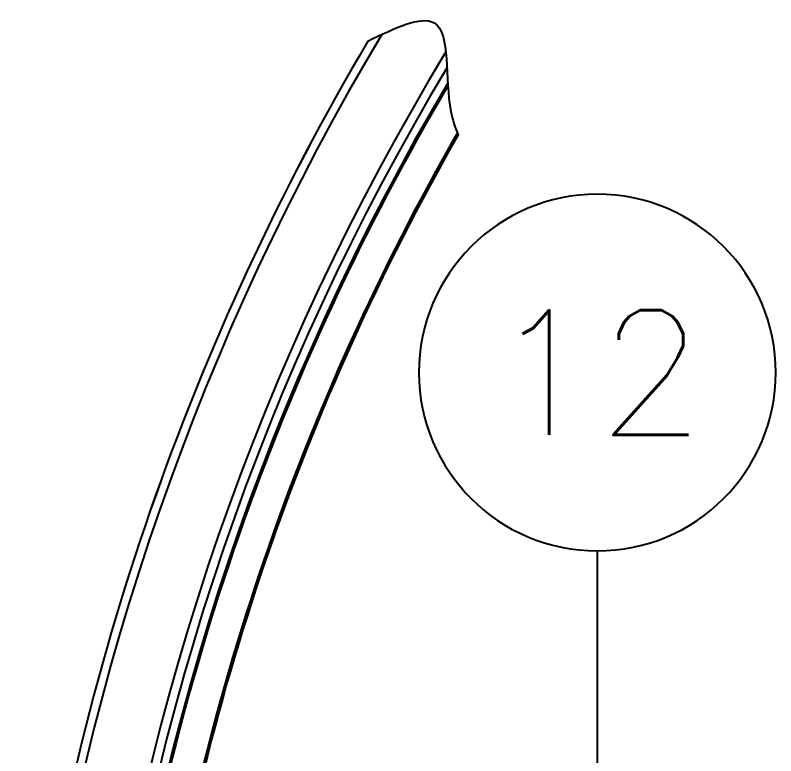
# Model space of a CAD drawing. Header units: metres. Extents: x 0 to 21025, y 0 to 14850.
# Drawn here: x 5877 to 6410, y 9517 to 10036 of the extents above; entities that cross this region are included whole.
import ezdxf
from ezdxf.enums import TextEntityAlignment as Align

# ---------------------------------------------------------------- set-up
doc = ezdxf.new("R2010")
doc.units = ezdxf.units.M
doc.header["$LTSCALE"] = 25
for name, color, linetype in [('GSB', 7, 'Continuous'), ('SDM', 7, 'Continuous'), ('SL1', 8, 'Continuous')]:
    doc.layers.add(name, color=color, linetype=linetype)
doc.styles.add('R140', font='simplex.shx', dxfattribs={"height": 3.5})
doc.styles.add('ROMANS', font='ROMANS.SHX')
doc.dimstyles.new('25___1-25', dxfattribs={"dimscale": 25, "dimtxt": 2.5, "dimasz": 2, "dimexe": 1.5, "dimexo": 1, "dimgap": 0.5, "dimtad": 1, "dimzin": 12, "dimtxsty": 'ROMANS', "dimcen": 0, "dimclrd": 256, "dimclre": 256, "dimclrt": 3, "dimazin": 3, "dimtfac": 1, "dimtmove": 0, "dimatfit": 0, "dimfxl": 1, "dimlwd": -1, "dimlwe": -1, "dimarcsym": 0})

# ---------------------------------------------------------------- blocks, each defined once
blk = doc.blocks.new('INDICACAO_EIXO')
at = {"layer": 'GSB', "color": 3}
blk.add_circle((0, 0), 5, dxfattribs=at)

msp = doc.modelspace()

# ---------------------------------------------------------------- linework, layer by layer
at = {"layer": 'SDM'}
msp.add_open_spline([(6124.11, 10018.165), (6142.834, 10027.231), (6186.055, 10048.157), (6176.464, 9983.493), (6185.188, 9957.52), (6187.35, 9952.488)], degree=3, knots=[0, 0, 0, 0, 48.1962845, 111.2491207, 127.711484, 127.711484, 127.711484, 127.711484], dxfattribs=at)
at = {"layer": 'SL1'}
for radius, start, end in [(1815.5, 149.15062, 195.405213), (1821.509, 149.434444, 172.2934), (1821.5, 149.434005, 172.293361), (1770.7, 148.748969, 196.991383), (1764.35, 149.040337, 197.163636), (1758.35, 149.333401, 197.2484), (1758, 149.350397, 172.013208), (1758, 149.350395, 172.013208), (1757.277, 149.385333, 172.093727), (1735, 150.210959, 171.906626), (1733.83, 150.240526, 171.901129)]:
    msp.add_arc((7692.517, 9091.884), radius, start, end, dxfattribs=at)

# ---------------------------------------------------------------- block references
at = {"layer": 'GSB'}
ref = msp.add_blockref('INDICACAO_EIXO', (6284.85, 9785.758), dxfattribs=dict(at, xscale=-24.99999999999972, yscale=24.99999999999972, zscale=24.99999999999972, rotation=180))
ref.add_attrib('EIXO', '12', dxfattribs={"color": 4, "height": 87.5, "style": 'R140'}).set_placement((6284.85, 9785.758), align=Align.MIDDLE_CENTER)

# ---------------------------------------------------------------- leaders
at = {"layer": 'SDM'}
msp.add_leader([(6284.916, 9336.149), (6284.85, 9660.758)], dimstyle='25___1-25', override={"dimgap": 0.5, "dimtad": 0}, dxfattribs=at)

doc.saveas('drawing.dxf')
